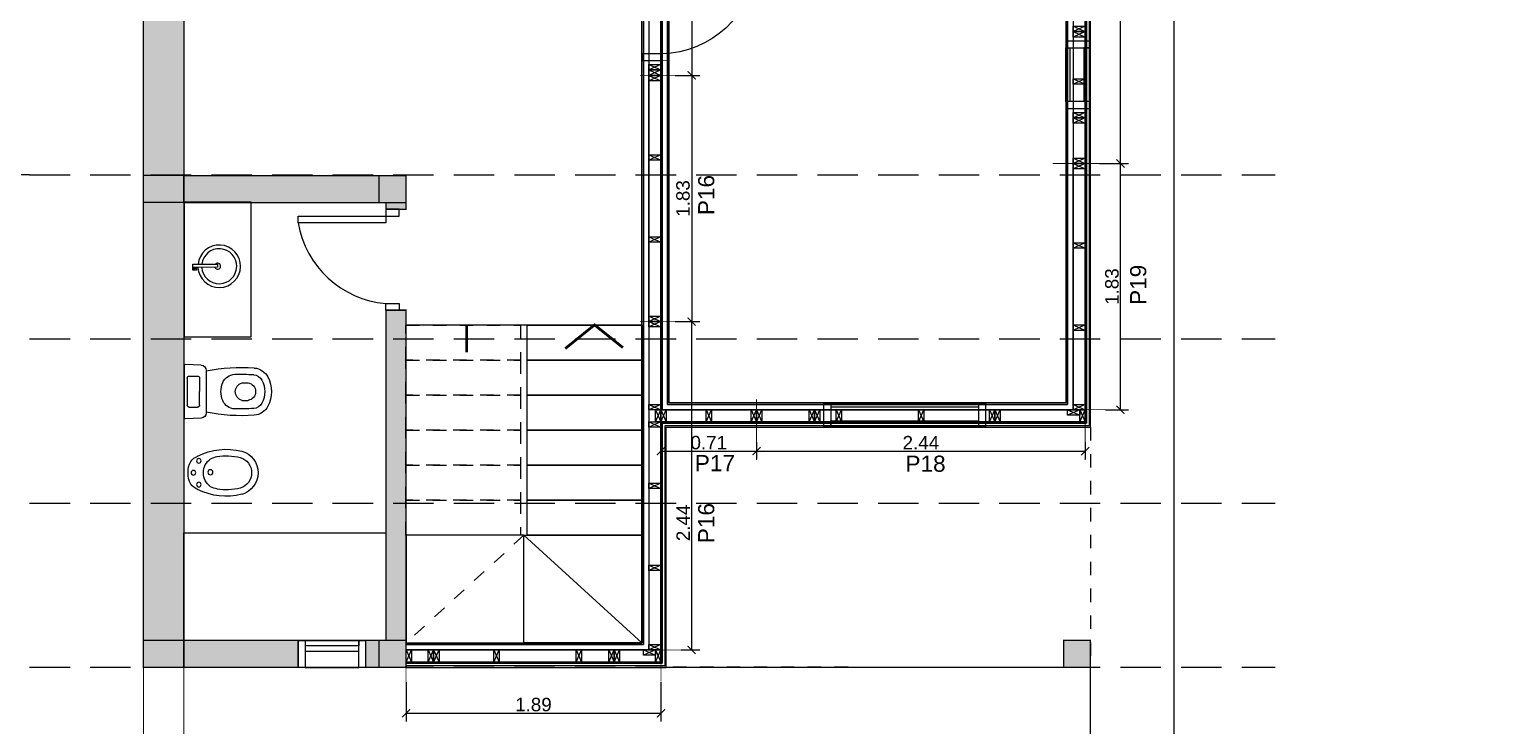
# Model space of a CAD drawing. Header units: millimetres. Extents: x 2924 to 3297, y 1496 to 1704.
# Drawn here: x 3250.46 to 3261.46, y 1558.21 to 1563.38 of the extents above; entities that cross this region are included whole.
import ezdxf

# ---------------------------------------------------------------- set-up
doc = ezdxf.new("R2010")
doc.units = ezdxf.units.MM
doc.header["$PDMODE"] = 35
doc.linetypes.add('CONTINUA', pattern=[200, 100, 100])
doc.linetypes.add('DASHED', pattern=[0.75, 0.5, -0.25])
doc.layers.get('Defpoints').update_dxf_attribs({"color": 230})
for name, color, linetype in [('P0-PROYECCION', 7, 'Continuous'), ('P1- OSB', 7, 'Continuous'), ('P1-CARPINTERIAS', 7, 'Continuous'), ('P1-COLUMNA HºAº', 7, 'Continuous'), ('P1-COTAS', 7, 'Continuous'), ('P1-DURLOK INTERIOR', 7, 'Continuous'), ('P1-ESTRUCTURAS', 7, 'Continuous'), ('P1-LISTON 2CM', 7, 'Continuous'), ('P1-LISTON 4CM', 7, 'Continuous'), ('P1-MAMPOSTERIA LADRILLO', 7, 'Continuous'), ('P1-MUROS', 7, 'Continuous'), ('P1-PANEL', 7, 'Continuous'), ('P1-PROYECCION', 7, 'Continuous'), ('P1-SANITARIOS', 7, 'Continuous'), ('P1-SOLADOS', 7, 'Continuous'), ('P1-SUPERBOARD', 7, 'Continuous'), ('P1-TEXTOS', 7, 'Continuous'), ('PT-MUROS', 7, 'Continuous')]:
    doc.layers.add(name, color=color, linetype=linetype)
doc.styles.add('Arial02.5', font='arial.ttf', dxfattribs={"width": 0.8, "height": 0.025})
doc.styles.add('Arial10', font='arial.ttf', dxfattribs={"height": 0.1})
doc.dimstyles.new('COTA-1-50', dxfattribs={"dimtxt": 0.1, "dimasz": 0.06, "dimexe": 0.06, "dimexo": 0.15, "dimgap": 0.0125, "dimtad": 1, "dimzin": 0, "dimdsep": 46, "dimtxsty": 'Arial10', "dimblk1": 'ARCHTICK', "dimblk2": 'ARCHTICK', "dimsah": 1, "dimcen": 0.09, "dimclrd": 7, "dimclre": 7, "dimclrt": 7, "dimazin": 0, "dimtfac": 1, "dimtofl": 0, "dimtmove": 2, "dimatfit": 3, "dimldrblk": 'ARCHTICK', "dimfxl": 0, "dimtolj": 1, "dimtzin": 0, "dimarcsym": 0})

# ---------------------------------------------------------------- blocks, each defined once
blk = doc.blocks.new('A$C699B31DF')
at = {"color": 0}
for p, q in [((0.485, 0.359), (0.485, 0.045)), ((0.523, 0.399), (0.642, 0.404)), ((0.65, 0.396), (0.65, 0.008)), ((0.22, 0.267), (0.174, 0.267)), ((0.535, 0.303), (0.535, 0.202)), ((0.611, 0.318), (0.55, 0.318)), ((0.627, 0.303), (0.627, 0.101)), ((0.22, 0.137), (0.174, 0.137)), ((0.535, 0.101), (0.535, 0.202)), ((0.523, 0.005), (0.642, 0)), ((0.611, 0.086), (0.55, 0.086))]:
    blk.add_line(p, q, dxfattribs=at)
for centre, radius, start, end in [((0.138, 0.253), 0.125, 94.4928, 152.4143), ((0.228, -0.892), 1.274, 78.3437, 94.4928), ((0.228, -0.892), 1.224, 87.8575, 94.4928), ((0.269, 0.23), 0.101, 22.7679, 87.2928), ((0.525, 0.359), 0.04, 92.6026, 180), ((0.642, 0.396), 0.008, 0, 92.6026), ((0.235, 0.202), 0.235, 152.4143, 207.5857), ((0.235, 0.202), 0.185, 152.4143, 207.5857), ((0.138, 0.253), 0.075, 94.4928, 152.4143), ((0.184, 0.202), 0.0655, 98.137, 261.863), ((0.202, 0.202), 0.0671, 284.9254, 75.0746), ((0.202, 0.202), 0.174, 337.3386, 22.6614), ((0.55, 0.303), 0.0151, 90, 180), ((0.611, 0.303), 0.0151, 0, 90), ((0.138, 0.151), 0.075, 207.5857, 265.5072), ((0.269, 0.174), 0.101, 272.7072, 337.2321), ((0.138, 0.151), 0.125, 207.5857, 265.5072), ((0.228, 1.297), 1.274, 265.5072, 281.6563), ((0.228, 1.297), 1.224, 265.5072, 272.1425), ((0.525, 0.045), 0.04, 180, 267.3974), ((0.55, 0.101), 0.0151, 180, 270), ((0.611, 0.101), 0.0151, 270, 0), ((0.642, 0.008), 0.008, 267.3974, 0)]:
    blk.add_arc(centre, radius, start, end, dxfattribs=at)
blk = doc.blocks.new('A$C9e56f727')
at = {"color": 0}
for p, q in [((0.301, 0.069), (0.312, 0.085)), ((0.324, 0.053), (0.301, 0.069)), ((0.312, 0.085), (0.335, 0.069)), ((0.335, 0.069), (0.324, 0.053))]:
    blk.add_line(p, q, dxfattribs=at)
for points in [[(0.324, 0.053), (0.311, 0.034), (0.16, 0.138), (0.173, 0.157)], [(0.33, 0.062), (0.328, 0.059), (0.314, 0.069), (0.316, 0.072)]]:
    blk.add_lwpolyline(points, close=True, dxfattribs=at)
for centre, radius, start, end in [((0.158, 0.158), 0.158, 328.4255, 319.9745), ((0.158, 0.158), 0.13, 329.0576, 318.8141), ((0.167, 0.151), 0.0224, 348.282, 285.1805)]:
    blk.add_arc(centre, radius, start, end, dxfattribs=at)
blk = doc.blocks.new('A$Cc807aeb1')
at = {"color": 0}
for centre, radius in [((0.086, 0.44), 0.017), ((0.174, 0.48), 0.017), ((0.262, 0.44), 0.017), ((0.171, 0.354), 0.0189)]:
    blk.add_circle(centre, radius, dxfattribs=at)
for centre, radius, start, end in [((0.471, 0.236), 0.471, 153.1577, 194.2009), ((0.168, 0.4), 0.127, 128.1193, 157.7023), ((0.165, 0.372), 0.148, 86.2096, 120.184), ((0.184, 0.372), 0.148, 59.816, 93.7904), ((0.18, 0.4), 0.127, 22.2977, 51.8807), ((-0.122, 0.236), 0.471, 345.7991, 26.8423), ((0.2, 0.279), 0.148, 150.4552, 170.0091), ((0.174, 0.279), 0.127, 90, 144.912), ((0.174, 0.279), 0.127, 35.088, 90), ((0.149, 0.279), 0.148, 9.9909, 29.5448), ((0.471, 0.236), 0.423, 170.5935, 194.2009), ((-0.122, 0.236), 0.423, 345.7991, 9.4065), ((0.173, 0.165), 0.165, 195.7672, 270.493), ((0.173, 0.165), 0.117, 196.4302, 270.493), ((0.176, 0.165), 0.165, 269.507, 344.2328), ((0.176, 0.165), 0.117, 269.507, 343.5698)]:
    blk.add_arc(centre, radius, start, end, dxfattribs=at)
blk = doc.blocks.new('A$C43dd4c95')
at = {"color": 0}
blk.add_lwpolyline([(0.09, 0), (0.09, 2.345), (0, 2.345), (0, 0)], close=True, dxfattribs=at)
for points in [[(0.09, 2.345), (0.09, 2.305), (0, 2.305), (0, 2.345), (0.09, 2.345), (0, 2.305), (0, 2.345), (0.09, 2.305)], [(0.04, 2.215), (0, 2.215), (0, 2.305), (0.04, 2.305), (0.04, 2.215), (0, 2.305), (0.04, 2.305), (0, 2.215)], [(0.09, 2.215), (0.09, 2.175), (0, 2.175), (0, 2.215), (0.09, 2.215), (0, 2.175), (0, 2.215), (0.09, 2.175)], [(0.09, 2.175), (0.09, 2.135), (0, 2.135), (0, 2.175), (0.09, 2.175), (0, 2.135), (0, 2.175), (0.09, 2.135)], [(0.09, 2.135), (0.09, 2.095), (0, 2.095), (0, 2.135), (0.09, 2.135), (0, 2.095), (0, 2.135), (0.09, 2.095)], [(0.09, 1.235), (0.09, 1.195), (0, 1.195), (0, 1.235), (0.09, 1.235), (0, 1.195), (0, 1.235), (0.09, 1.195)], [(0.09, 1.195), (0.09, 1.155), (0, 1.155), (0, 1.195), (0.09, 1.195), (0, 1.155), (0, 1.195), (0.09, 1.155)], [(0.09, 1.065), (0.05, 1.065), (0.05, 1.155), (0.09, 1.155), (0.09, 1.065), (0.05, 1.155), (0.09, 1.155), (0.05, 1.065)], [(0.09, 1.065), (0.09, 1.025), (0, 1.025), (0, 1.065), (0.09, 1.065), (0, 1.025), (0, 1.065), (0.09, 1.025)], [(0.09, 1.02), (0.09, 0.98), (0, 0.98), (0, 1.02), (0.09, 1.02), (0, 0.98), (0, 1.02), (0.09, 0.98)], [(0.09, 0.98), (0.09, 0.94), (0, 0.94), (0, 0.98), (0.09, 0.98), (0, 0.94), (0, 0.98), (0.09, 0.94)], [(0.09, 0.08), (0.09, 0.04), (0, 0.04), (0, 0.08), (0.09, 0.08), (0, 0.04), (0, 0.08), (0.09, 0.04)], [(0.09, 0.04), (0.09, 0), (0, 0), (0, 0.04), (0.09, 0.04), (0, 0), (0, 0.04), (0.09, 0)]]:
    blk.add_lwpolyline(points, dxfattribs=at)
at = {"color": 8}
for points in [[(0.09, 1.85), (0.09, 1.81), (0, 1.81), (0, 1.85), (0.09, 1.85), (0, 1.81), (0, 1.85), (0.09, 1.81)], [(0.09, 0.63), (0.09, 0.59), (0, 0.59), (0, 0.63), (0.09, 0.63), (0, 0.59), (0, 0.63), (0.09, 0.59)]]:
    blk.add_lwpolyline(points, dxfattribs=at)
blk = doc.blocks.new('A$C5d69daeb')
at = {"color": 0}
blk.add_lwpolyline([(0.09, 1.83), (0.09, 0), (0, 0), (0, 1.83)], close=True, dxfattribs=at)
for points in [[(0.09, 1.83), (0.09, 1.79), (0, 1.79), (0, 1.83), (0.09, 1.83), (0, 1.79), (0, 1.83), (0.09, 1.79)], [(0.09, 1.24), (0.09, 1.2), (0, 1.2), (0, 1.24), (0.09, 1.24), (0, 1.2), (0, 1.24), (0.09, 1.2)], [(0.09, 0.63), (0.09, 0.59), (0, 0.59), (0, 0.63), (0.09, 0.63), (0, 0.59), (0, 0.63), (0.09, 0.59)], [(0.09, 0.04), (0.09, 0), (0, 0), (0, 0.04), (0.09, 0.04), (0, 0), (0, 0.04), (0.09, 0)]]:
    blk.add_lwpolyline(points, dxfattribs=at)
blk = doc.blocks.new('A$Cf0297c06')
at = {"color": 0}
for points in [[(0.09, 2.44), (0.09, 2.4), (0, 2.4), (0, 2.44), (0.09, 2.44), (0, 2.4), (0, 2.44), (0.09, 2.4)], [(0.09, 1.825), (0.09, 1.785), (0, 1.785), (0, 1.825), (0.09, 1.825), (0, 1.785), (0, 1.825), (0.09, 1.785)], [(0.05, 1.785), (0.09, 1.785), (0.09, 1.695), (0.05, 1.695), (0.05, 1.785), (0.09, 1.695), (0.05, 1.695), (0.09, 1.785)], [(0.09, 1.695), (0.09, 1.655), (0, 1.655), (0, 1.695), (0.09, 1.695), (0, 1.655), (0, 1.695), (0.09, 1.655)], [(0.09, 1.24), (0.09, 1.2), (0, 1.2), (0, 1.24), (0.09, 1.24), (0, 1.2), (0, 1.24), (0.09, 1.2)], [(0.09, 0.63), (0.09, 0.59), (0, 0.59), (0, 0.63), (0.09, 0.63), (0, 0.59), (0, 0.63), (0.09, 0.59)], [(0.09, 0.04), (0.09, 0), (0, 0), (0, 0.04), (0.09, 0.04), (0, 0), (0, 0.04), (0.09, 0)]]:
    blk.add_lwpolyline(points, dxfattribs=at)
blk.add_lwpolyline([(0.09, 0), (0.09, 2.44), (0, 2.44), (0, 0)], close=True, dxfattribs=at)
blk = doc.blocks.new('A$C3da6a753')
at = {"color": 0}
for points in [[(0, 0.09), (0.04, 0.09), (0.04, 0), (0, 0), (0, 0.09), (0.04, 0), (0, 0), (0.04, 0.09)], [(0.335, 0.09), (0.375, 0.09), (0.375, 0), (0.335, 0), (0.335, 0.09), (0.375, 0), (0.335, 0), (0.375, 0.09)], [(0.67, 0.09), (0.71, 0.09), (0.71, 0), (0.67, 0), (0.67, 0.09), (0.71, 0), (0.67, 0), (0.71, 0.09)]]:
    blk.add_lwpolyline(points, dxfattribs=at)
blk.add_lwpolyline([(0, 0.09), (0.71, 0.09), (0.71, 0), (0, 0)], close=True, dxfattribs=at)
blk = doc.blocks.new('A$C9cc9e96f')
at = {"color": 0}
for points in [[(0, 0.09), (0.04, 0.09), (0.04, 0), (0, 0), (0, 0.09), (0.04, 0), (0, 0), (0.04, 0.09)], [(0.39, 0.09), (0.43, 0.09), (0.43, 0), (0.39, 0), (0.39, 0.09), (0.43, 0), (0.39, 0), (0.43, 0.09)], [(0.43, 0.09), (0.47, 0.09), (0.47, 0), (0.43, 0), (0.43, 0.09), (0.47, 0), (0.43, 0), (0.47, 0.09)], [(1.729, 0.09), (1.769, 0.09), (1.769, 0), (1.729, 0), (1.729, 0.09), (1.769, 0), (1.729, 0), (1.769, 0.09)], [(1.769, 0.09), (1.809, 0.09), (1.809, 0), (1.769, 0), (1.769, 0.09), (1.809, 0), (1.769, 0), (1.809, 0.09)], [(2.4, 0.09), (2.4, 0.05), (2.31, 0.05), (2.31, 0.09), (2.4, 0.09), (2.31, 0.05), (2.31, 0.09), (2.4, 0.05)], [(2.4, 0.09), (2.44, 0.09), (2.44, 0), (2.4, 0), (2.4, 0.09), (2.44, 0), (2.4, 0), (2.44, 0.09)]]:
    blk.add_lwpolyline(points, dxfattribs=at)
blk.add_lwpolyline([(0, 0.09), (2.44, 0.09), (2.44, 0), (0, 0)], close=True, dxfattribs=at)
at = {"color": 8}
for points in [[(0.59, 0.09), (0.63, 0.09), (0.63, 0), (0.59, 0), (0.59, 0.09), (0.63, 0), (0.59, 0), (0.63, 0.09)], [(1.202, 0.09), (1.242, 0.09), (1.242, 0), (1.202, 0), (1.202, 0.09), (1.242, 0), (1.202, 0), (1.242, 0.09)]]:
    blk.add_lwpolyline(points, dxfattribs=at)
blk = doc.blocks.new('A$Ce3189523')
at = {"color": 0}
blk.add_lwpolyline([(0, 0), (0, 1.83), (0.09, 1.83), (0.09, 0)], close=True, dxfattribs=at)
for points in [[(0.09, 1.83), (0.09, 1.79), (0, 1.79), (0, 1.83), (0.09, 1.83), (0, 1.79), (0, 1.83), (0.09, 1.79)], [(0.09, 1.24), (0.09, 1.2), (0, 1.2), (0, 1.24), (0.09, 1.24), (0, 1.2), (0, 1.24), (0.09, 1.2)], [(0.09, 0.63), (0.09, 0.59), (0, 0.59), (0, 0.63), (0.09, 0.63), (0, 0.59), (0, 0.63), (0.09, 0.59)], [(0.09, 0.04), (0.09, 0), (0, 0), (0, 0.04), (0.09, 0.04), (0, 0), (0, 0.04), (0.09, 0)]]:
    blk.add_lwpolyline(points, dxfattribs=at)
blk = doc.blocks.new('A$C49294ef6')
at = {"color": 0}
for points in [[(0.09, 2.44), (0.09, 2.4), (0, 2.4), (0, 2.44), (0.09, 2.44), (0, 2.4), (0, 2.44), (0.09, 2.4)], [(0.09, 1.85), (0.09, 1.81), (0, 1.81), (0, 1.85), (0.09, 1.85), (0, 1.81), (0, 1.85), (0.09, 1.81)], [(0.04, 1.72), (0, 1.72), (0, 1.81), (0.04, 1.81), (0.04, 1.72), (0, 1.81), (0.04, 1.81), (0, 1.72)], [(0.09, 1.72), (0.09, 1.68), (0, 1.68), (0, 1.72), (0.09, 1.72), (0, 1.68), (0, 1.72), (0.09, 1.68)], [(0.09, 1.24), (0.09, 1.2), (0, 1.2), (0, 1.24), (0.09, 1.24), (0, 1.2), (0, 1.24), (0.09, 1.2)], [(0.09, 1.02), (0.09, 0.98), (0, 0.98), (0, 1.02), (0.09, 1.02), (0, 0.98), (0, 1.02), (0.09, 0.98)], [(0.09, 0.98), (0.09, 0.94), (0, 0.94), (0, 0.98), (0.09, 0.98), (0, 0.94), (0, 0.98), (0.09, 0.94)], [(0.09, 0.38), (0.09, 0.34), (0, 0.34), (0, 0.38), (0.09, 0.38), (0, 0.34), (0, 0.38), (0.09, 0.34)], [(0.09, 0.34), (0.09, 0.3), (0, 0.3), (0, 0.34), (0.09, 0.34), (0, 0.3), (0, 0.34), (0.09, 0.3)], [(0.09, 0.04), (0.09, 0), (0, 0), (0, 0.04), (0.09, 0.04), (0, 0), (0, 0.04), (0.09, 0)]]:
    blk.add_lwpolyline(points, dxfattribs=at)
blk.add_lwpolyline([(0, 2.44), (0, 0), (0.09, 0), (0.09, 2.44)], close=True, dxfattribs=at)
at = {"color": 8}
blk.add_lwpolyline([(0.09, 0.63), (0.09, 0.59), (0, 0.59), (0, 0.63), (0.09, 0.63), (0, 0.59), (0, 0.63), (0.09, 0.59)], dxfattribs=at)
blk = doc.blocks.new('A$Cdd1353d3')
at = {"color": 0}
for points in [[(0, 0.09), (0.04, 0.09), (0.04, 0), (0, 0), (0, 0.09), (0.04, 0), (0, 0), (0.04, 0.09)], [(0.165, 0.09), (0.205, 0.09), (0.205, 0), (0.165, 0), (0.165, 0.09), (0.205, 0), (0.165, 0), (0.205, 0.09)], [(0.205, 0.09), (0.245, 0.09), (0.245, 0), (0.205, 0), (0.205, 0.09), (0.245, 0), (0.205, 0), (0.245, 0.09)], [(1.505, 0.09), (1.545, 0.09), (1.545, 0), (1.505, 0), (1.505, 0.09), (1.545, 0), (1.505, 0), (1.545, 0.09)], [(1.545, 0.09), (1.585, 0.09), (1.585, 0), (1.545, 0), (1.545, 0.09), (1.585, 0), (1.545, 0), (1.585, 0.09)], [(1.8525, 0.09), (1.8525, 0.05), (1.7625, 0.05), (1.7625, 0.09), (1.8525, 0.09), (1.7625, 0.05), (1.7625, 0.09), (1.8525, 0.05)], [(1.8525, 0.09), (1.8925, 0.09), (1.8925, 0), (1.8525, 0), (1.8525, 0.09), (1.8925, 0), (1.8525, 0), (1.8925, 0.09)]]:
    blk.add_lwpolyline(points, dxfattribs=at)
blk.add_lwpolyline([(0, 0.09), (1.8925, 0.09), (1.8925, 0), (0, 0)], close=True, dxfattribs=at)
at = {"color": 8}
for points in [[(0.6525, 0.09), (0.6925, 0.09), (0.6925, 0), (0.6525, 0), (0.6525, 0.09), (0.6925, 0), (0.6525, 0), (0.6925, 0.09)], [(1.2625, 0.09), (1.3025, 0.09), (1.3025, 0), (1.2625, 0), (1.2625, 0.09), (1.3025, 0), (1.2625, 0), (1.3025, 0.09)]]:
    blk.add_lwpolyline(points, dxfattribs=at)
blk = doc.blocks.new('_ARCHTICK')
at = {"color": 0, "linetype": 'ByBlock', "const_width": 0.15}
blk.add_lwpolyline([(-0.5, -0.5), (0.5, 0.5)], dxfattribs=at)
blk = doc.blocks.new('*D332')
at = {"layer": 'Defpoints', "color": 0, "transparency": 16777216}
for p in [(3253.256, 1558.678), (3255.149, 1558.678), (3255.149, 1558.297)]:
    blk.add_point(p, dxfattribs=at)
at = {"layer": 'P1-COTAS', "color": 7, "lineweight": -2, "transparency": 16777216}
for p, q in [((3253.256, 1558.528), (3253.256, 1558.237)), ((3255.149, 1558.528), (3255.149, 1558.237)), ((3253.256, 1558.297), (3255.149, 1558.297))]:
    blk.add_line(p, q, dxfattribs=at)
at = {"layer": 'P1-COTAS', "color": 7, "lineweight": -2, "transparency": 16777216, "xscale": 0.06, "yscale": 0.06, "zscale": 0.06, "rotation": 180}
blk.add_blockref('_ARCHTICK', (3253.256, 1558.297), dxfattribs=at)
at = {"layer": 'P1-COTAS', "color": 7, "lineweight": -2, "transparency": 16777216, "xscale": 0.06, "yscale": 0.06, "zscale": 0.06}
blk.add_blockref('_ARCHTICK', (3255.149, 1558.297), dxfattribs=at)
at = {"layer": 'P1-COTAS', "color": 7, "transparency": 16777216, "insert": (3254.202, 1558.361), "char_height": 0.1, "attachment_point": 5, "style": 'Arial10'}
blk.add_mtext('\\A1;1.89', dxfattribs=at)
blk = doc.blocks.new('*D333')
at = {"layer": 'Defpoints', "color": 0, "transparency": 16777216}
for p in [(3255.149, 1561.208), (3255.377, 1561.208), (3255.149, 1558.768)]:
    blk.add_point(p, dxfattribs=at)
at = {"layer": 'P1-COTAS', "color": 7, "lineweight": -2, "transparency": 16777216}
for p, q in [((3255.299, 1561.208), (3255.437, 1561.208)), ((3255.377, 1558.768), (3255.377, 1561.208)), ((3255.299, 1558.768), (3255.437, 1558.768))]:
    blk.add_line(p, q, dxfattribs=at)
at = {"layer": 'P1-COTAS', "color": 7, "lineweight": -2, "transparency": 16777216, "xscale": 0.06, "yscale": 0.06, "zscale": 0.06}
for p, rotation in [((3255.377, 1561.208), 90), ((3255.377, 1558.768), 270)]:
    blk.add_blockref('_ARCHTICK', p, dxfattribs=dict(at, rotation=rotation))
at = {"layer": 'P1-COTAS', "color": 7, "transparency": 16777216, "insert": (3255.314, 1559.712), "char_height": 0.1, "attachment_point": 5, "rotation": 90, "style": 'Arial10'}
blk.add_mtext('\\A1;2.44', dxfattribs=at)
blk = doc.blocks.new('*D334')
at = {"layer": 'Defpoints', "color": 0, "transparency": 16777216}
for p in [(3255.149, 1560.463), (3255.859, 1560.463), (3255.859, 1560.245)]:
    blk.add_point(p, dxfattribs=at)
at = {"layer": 'P1-COTAS', "color": 7, "lineweight": -2, "transparency": 16777216}
for p, q in [((3255.149, 1560.313), (3255.149, 1560.185)), ((3255.149, 1560.245), (3255.859, 1560.245)), ((3255.859, 1560.313), (3255.859, 1560.185))]:
    blk.add_line(p, q, dxfattribs=at)
at = {"layer": 'P1-COTAS', "color": 7, "lineweight": -2, "transparency": 16777216, "xscale": 0.06, "yscale": 0.06, "zscale": 0.06, "rotation": 180}
blk.add_blockref('_ARCHTICK', (3255.149, 1560.245), dxfattribs=at)
at = {"layer": 'P1-COTAS', "color": 7, "lineweight": -2, "transparency": 16777216, "xscale": 0.06, "yscale": 0.06, "zscale": 0.06}
blk.add_blockref('_ARCHTICK', (3255.859, 1560.245), dxfattribs=at)
at = {"layer": 'P1-COTAS', "color": 7, "transparency": 16777216, "insert": (3255.504, 1560.308), "char_height": 0.1, "attachment_point": 5, "style": 'Arial10'}
blk.add_mtext('\\A1;0.71', dxfattribs=at)
blk = doc.blocks.new('*D335')
at = {"layer": 'Defpoints', "color": 0, "transparency": 16777216}
for p in [(3255.859, 1560.463), (3258.299, 1560.463), (3258.299, 1560.245)]:
    blk.add_point(p, dxfattribs=at)
at = {"layer": 'P1-COTAS', "color": 7, "lineweight": -2, "transparency": 16777216}
for p, q in [((3255.859, 1560.313), (3255.859, 1560.185)), ((3255.859, 1560.245), (3258.299, 1560.245)), ((3258.299, 1560.313), (3258.299, 1560.185))]:
    blk.add_line(p, q, dxfattribs=at)
at = {"layer": 'P1-COTAS', "color": 7, "lineweight": -2, "transparency": 16777216, "xscale": 0.06, "yscale": 0.06, "zscale": 0.06, "rotation": 180}
blk.add_blockref('_ARCHTICK', (3255.859, 1560.245), dxfattribs=at)
at = {"layer": 'P1-COTAS', "color": 7, "lineweight": -2, "transparency": 16777216, "xscale": 0.06, "yscale": 0.06, "zscale": 0.06}
blk.add_blockref('_ARCHTICK', (3258.299, 1560.245), dxfattribs=at)
at = {"layer": 'P1-COTAS', "color": 7, "transparency": 16777216, "insert": (3257.079, 1560.308), "char_height": 0.1, "attachment_point": 5, "style": 'Arial10'}
blk.add_mtext('\\A1;2.44', dxfattribs=at)
blk = doc.blocks.new('*D336')
at = {"layer": 'Defpoints', "color": 0, "transparency": 16777216}
for p in [(3258.254, 1562.383), (3258.561, 1562.383), (3258.299, 1560.553)]:
    blk.add_point(p, dxfattribs=at)
at = {"layer": 'P1-COTAS', "color": 7, "lineweight": -2, "transparency": 16777216}
for p, q in [((3258.404, 1562.383), (3258.621, 1562.383)), ((3258.561, 1560.553), (3258.561, 1562.383)), ((3258.449, 1560.553), (3258.621, 1560.553))]:
    blk.add_line(p, q, dxfattribs=at)
at = {"layer": 'P1-COTAS', "color": 7, "lineweight": -2, "transparency": 16777216, "xscale": 0.06, "yscale": 0.06, "zscale": 0.06}
for p, rotation in [((3258.561, 1562.383), 90), ((3258.561, 1560.553), 270)]:
    blk.add_blockref('_ARCHTICK', p, dxfattribs=dict(at, rotation=rotation))
at = {"layer": 'P1-COTAS', "color": 7, "transparency": 16777216, "insert": (3258.498, 1561.468), "char_height": 0.1, "attachment_point": 5, "rotation": 90, "style": 'Arial10'}
blk.add_mtext('\\A1;1.83', dxfattribs=at)
blk = doc.blocks.new('*D337')
at = {"layer": 'Defpoints', "color": 0, "transparency": 16777216}
for p in [(3258.254, 1564.823), (3258.561, 1564.823), (3258.254, 1562.383)]:
    blk.add_point(p, dxfattribs=at)
at = {"layer": 'P1-COTAS', "color": 7, "lineweight": -2, "transparency": 16777216}
for p, q in [((3258.404, 1564.823), (3258.621, 1564.823)), ((3258.561, 1562.383), (3258.561, 1564.823)), ((3258.404, 1562.383), (3258.621, 1562.383))]:
    blk.add_line(p, q, dxfattribs=at)
at = {"layer": 'P1-COTAS', "color": 7, "lineweight": -2, "transparency": 16777216, "xscale": 0.06, "yscale": 0.06, "zscale": 0.06}
for p, rotation in [((3258.561, 1564.823), 90), ((3258.561, 1562.383), 270)]:
    blk.add_blockref('_ARCHTICK', p, dxfattribs=dict(at, rotation=rotation))
at = {"layer": 'P1-COTAS', "color": 7, "transparency": 16777216, "insert": (3258.499, 1563.603), "char_height": 0.1, "attachment_point": 5, "rotation": 90, "style": 'Arial10'}
blk.add_mtext('\\A1;2.44', dxfattribs=at)
blk = doc.blocks.new('*D346')
at = {"layer": 'Defpoints', "color": 0, "transparency": 16777216}
for p in [(3255.104, 1565.383), (3255.104, 1563.038), (3255.377, 1563.038)]:
    blk.add_point(p, dxfattribs=at)
at = {"layer": 'P1-COTAS', "color": 7, "lineweight": -2, "transparency": 16777216}
for p, q in [((3255.254, 1565.383), (3255.437, 1565.383)), ((3255.377, 1565.383), (3255.377, 1563.038)), ((3255.254, 1563.038), (3255.437, 1563.038))]:
    blk.add_line(p, q, dxfattribs=at)
at = {"layer": 'P1-COTAS', "color": 7, "lineweight": -2, "transparency": 16777216, "xscale": 0.06, "yscale": 0.06, "zscale": 0.06}
for p, rotation in [((3255.377, 1565.383), 90), ((3255.377, 1563.038), 270)]:
    blk.add_blockref('_ARCHTICK', p, dxfattribs=dict(at, rotation=rotation))
at = {"layer": 'P1-COTAS', "color": 7, "transparency": 16777216, "insert": (3255.313, 1564.644), "char_height": 0.1, "attachment_point": 5, "rotation": 90, "style": 'Arial10'}
blk.add_mtext('\\A1;2.34', dxfattribs=at)
blk = doc.blocks.new('*D347')
at = {"layer": 'Defpoints', "color": 0, "transparency": 16777216}
for p in [(3255.104, 1563.038), (3255.104, 1561.208), (3255.377, 1561.208)]:
    blk.add_point(p, dxfattribs=at)
at = {"layer": 'P1-COTAS', "color": 7, "lineweight": -2, "transparency": 16777216}
for p, q in [((3255.254, 1563.038), (3255.437, 1563.038)), ((3255.377, 1563.038), (3255.377, 1561.208)), ((3255.254, 1561.208), (3255.437, 1561.208))]:
    blk.add_line(p, q, dxfattribs=at)
at = {"layer": 'P1-COTAS', "color": 7, "lineweight": -2, "transparency": 16777216, "xscale": 0.06, "yscale": 0.06, "zscale": 0.06}
for p, rotation in [((3255.377, 1563.038), 90), ((3255.377, 1561.208), 270)]:
    blk.add_blockref('_ARCHTICK', p, dxfattribs=dict(at, rotation=rotation))
at = {"layer": 'P1-COTAS', "color": 7, "transparency": 16777216, "insert": (3255.313, 1562.123), "char_height": 0.1, "attachment_point": 5, "rotation": 90, "style": 'Arial10'}
blk.add_mtext('\\A1;1.83', dxfattribs=at)

msp = doc.modelspace()

# ---------------------------------------------------------------- hatches: boundary and pattern name
at = {"layer": 'P1-COLUMNA HºAº'}
h = msp.add_hatch(color=8, dxfattribs=at)
h.dxf.hatch_style = 1
h.paths.add_polyline_path([(3251.6061, 1562.2948), (3251.6061, 1562.0948), (3251.3061, 1562.0948), (3251.3061, 1562.2948)])
h = msp.add_hatch(color=8, dxfattribs=at)
h.dxf.hatch_style = 1
h.paths.add_polyline_path([(3253.0561, 1562.2928), (3253.2561, 1562.2928), (3253.2561, 1562.0928), (3253.0561, 1562.0928)])
h = msp.add_hatch(color=8, dxfattribs=at)
h.dxf.hatch_style = 1
h.paths.add_polyline_path([(3251.6061, 1558.8383), (3251.6061, 1558.6383), (3251.3061, 1558.6383), (3251.3061, 1558.8383)])
h = msp.add_hatch(color=8, dxfattribs=at)
h.dxf.hatch_style = 1
h.paths.add_polyline_path([(3253.0562, 1558.6383), (3253.2562, 1558.6383), (3253.2562, 1558.8383), (3253.0561, 1558.8383)])
h = msp.add_hatch(color=8, dxfattribs=at)
h.dxf.hatch_style = 1
h.paths.add_polyline_path([(3258.138, 1558.8383), (3258.338, 1558.8383), (3258.338, 1558.6383), (3258.138, 1558.6383)])
at = {"layer": 'P1-MAMPOSTERIA LADRILLO', "true_color": 0xcc2427}
h = msp.add_hatch(color=242, dxfattribs=at)
h.dxf.hatch_style = 1
h.paths.add_polyline_path([(3251.3062, 1558.6383), (3251.3061, 1568.4814), (3251.6062, 1568.4813), (3251.6062, 1558.6383)])
h = msp.add_hatch(color=242, dxfattribs=at)
h.dxf.hatch_style = 1
h.paths.add_polyline_path([(3251.6069, 1562.0928), (3253.0561, 1562.0928), (3253.0561, 1562.2928), (3251.6069, 1562.2928)])
h = msp.add_hatch(color=242, dxfattribs=at)
h.dxf.hatch_style = 1
h.paths.add_polyline_path([(3253.1061, 1562.0428), (3253.2561, 1562.0428), (3253.2561, 1562.0928), (3253.1061, 1562.0928)])
h = msp.add_hatch(color=242, dxfattribs=at)
h.dxf.hatch_style = 1
h.paths.add_polyline_path([(3253.2562, 1558.6383), (3252.9561, 1558.6383), (3252.9561, 1558.8383), (3253.1062, 1558.8383), (3253.1061, 1561.2928), (3253.2562, 1561.2928)])
h = msp.add_hatch(color=242, dxfattribs=at)
h.dxf.hatch_style = 1
h.paths.add_polyline_path([(3251.6062, 1558.6384), (3252.4561, 1558.6384), (3252.4561, 1558.8384), (3251.6061, 1558.8384)])

# ---------------------------------------------------------------- linework, layer by layer
at = {"layer": 'P0-PROYECCION', "linetype": 'CONTINUA', "ltscale": 0.3, "const_width": 0.01}
msp.add_lwpolyline([(3255.1882, 1558.6383), (3258.3379, 1558.6384), (3258.3379, 1552.6383), (3258.3379, 1552.6383), (3251.6057, 1552.6383)], dxfattribs=at)
at = {"layer": 'P1- OSB'}
for points in [[(3253.2562, 1558.6683), (3253.2562, 1558.6778), (3255.1487, 1558.6778), (3255.1487, 1560.4628), (3258.2987, 1560.4628), (3258.2986, 1568.4378), (3251.6061, 1568.4378), (3251.6062, 1568.4473), (3258.3082, 1568.4473), (3258.3082, 1560.4533), (3255.1582, 1560.4533), (3255.1582, 1558.6683)], [(3255.1582, 1560.5528), (3255.1487, 1560.5528), (3255.1487, 1564.1028), (3258.2087, 1564.1028), (3258.2087, 1564.0933), (3255.1582, 1564.0933)]]:
    msp.add_lwpolyline(points, close=True, dxfattribs=at)
at = {"layer": 'P1-CARPINTERIAS', "color": 8, "linetype": 'CONTINUA'}
for points in [[(3255.8565, 1563.848), (3255.8565, 1563.8978), (3255.0065, 1563.8978), (3255.0065, 1563.9478), (3255.1565, 1563.9478), (3255.1565, 1563.8478), (3255.8565, 1563.848, -0.3805687), (3255.1565, 1563.1978), (3255.0065, 1563.1978), (3255.0065, 1563.1478), (3255.1565, 1563.1478), (3255.1565, 1563.1978)], [(3252.4561, 1561.9424), (3252.4561, 1561.9922), (3253.2061, 1561.9922), (3253.2061, 1562.0422), (3253.1061, 1562.0422), (3253.1061, 1561.9422), (3252.4561, 1561.9424, 0.3456514), (3253.1061, 1561.3428), (3253.2061, 1561.3428), (3253.2061, 1561.2928), (3253.1061, 1561.2928), (3253.1061, 1561.3428)]]:
    msp.add_lwpolyline(points, format="xyb", dxfattribs=at)
at = {"layer": 'P1-CARPINTERIAS', "linetype": 'CONTINUA'}
for points in [[(3258.3381, 1562.7924), (3258.3381, 1563.2924), (3258.1562, 1563.2924), (3258.1561, 1562.7924), (3258.3381, 1562.7924), (3258.3381, 1562.8424), (3258.1562, 1562.8424), (3258.1562, 1563.2424), (3258.3381, 1563.2424), (3258.2881, 1563.2424), (3258.2881, 1562.8424), (3258.1881, 1562.8424), (3258.1881, 1563.2424)], [(3257.5593, 1560.4233), (3256.3587, 1560.4233), (3256.3587, 1560.6053), (3257.5587, 1560.6053), (3257.5593, 1560.4233), (3257.5087, 1560.4233), (3257.5087, 1560.6053), (3256.4093, 1560.6053), (3256.4093, 1560.4233), (3256.4093, 1560.4713), (3257.5087, 1560.4713), (3257.5087, 1560.5713), (3256.4093, 1560.5713)]]:
    msp.add_lwpolyline(points, dxfattribs=at)
at = {"layer": 'P1-CARPINTERIAS', "color": 0, "linetype": 'CONTINUA'}
msp.add_lwpolyline([(3252.4562, 1558.8383), (3252.9562, 1558.8383), (3252.9562, 1558.6383), (3252.4562, 1558.6383), (3252.4562, 1558.8383), (3252.5062, 1558.8383), (3252.5062, 1558.6383), (3252.9062, 1558.6383), (3252.9062, 1558.8383), (3252.9062, 1558.7983), (3252.5062, 1558.7983), (3252.5062, 1558.7583), (3252.9062, 1558.7583)], dxfattribs=at)
at = {"layer": 'P1-COLUMNA HºAº', "const_width": 0.01}
for points in [[(3251.6061, 1562.2948), (3251.6061, 1562.0948), (3251.3061, 1562.0948), (3251.3061, 1562.2948)], [(3253.0561, 1562.2928), (3253.2561, 1562.2928), (3253.2561, 1562.0928), (3253.0561, 1562.0928)], [(3251.6061, 1558.8383), (3251.6061, 1558.6383), (3251.3061, 1558.6383), (3251.3061, 1558.8383)], [(3253.0562, 1558.6383), (3253.2562, 1558.6383), (3253.2562, 1558.8383), (3253.0561, 1558.8383)], [(3258.138, 1558.8383), (3258.338, 1558.8383), (3258.338, 1558.6383), (3258.138, 1558.6383)]]:
    msp.add_lwpolyline(points, close=True, dxfattribs=at)
at = {"layer": 'P1-DURLOK INTERIOR'}
for points in [[(3253.2562, 1558.8078), (3253.2562, 1558.8203), (3255.0062, 1558.8204), (3255.0062, 1565.2403), (3253.881, 1565.2403), (3253.881, 1564.0503), (3251.6061, 1564.0503), (3251.6061, 1564.0628), (3253.8685, 1564.0628), (3253.8685, 1565.2528), (3255.0187, 1565.2528), (3255.0187, 1558.8078)], [(3258.1687, 1564.0933), (3258.1687, 1560.5928), (3255.1982, 1560.5928), (3255.1982, 1564.0933)], [(3258.1562, 1564.0808), (3258.1562, 1560.6053), (3255.2107, 1560.6053), (3255.2107, 1564.0808)]]:
    msp.add_lwpolyline(points, close=True, dxfattribs=at)
at = {"layer": 'P1-ESTRUCTURAS', "color": 8, "linetype": 'DASHED', "ltscale": 0.6}
for points in [[(3250.461, 1562.2988), (3259.7088, 1562.2988)], [(3250.461, 1561.0788), (3259.7088, 1561.0788)], [(3250.461, 1559.8588), (3259.7088, 1559.8588)], [(3250.461, 1558.6384), (3259.7088, 1558.6384)]]:
    msp.add_lwpolyline(points, dxfattribs=at)
at = {"layer": 'P1-LISTON 2CM'}
msp.add_lwpolyline([(3253.2562, 1558.6483), (3253.2562, 1558.6683), (3255.1582, 1558.6683), (3255.1582, 1560.4533), (3258.3082, 1560.4533), (3258.3082, 1568.4473), (3251.6061, 1568.4473), (3251.6062, 1568.4673), (3258.3282, 1568.4673), (3258.3282, 1560.4333), (3255.1782, 1560.4333), (3255.1782, 1558.6483)], close=True, dxfattribs=at)
at = {"layer": 'P1-LISTON 4CM'}
for points in [[(3253.2562, 1558.7678), (3253.2562, 1558.8078), (3255.0187, 1558.8078), (3255.0187, 1565.2528), (3255.0587, 1565.2528), (3255.0587, 1558.7678)], [(3255.1582, 1560.5528), (3255.1582, 1564.0933), (3255.1982, 1564.0933), (3255.1982, 1560.5928), (3258.1687, 1560.5928), (3258.1687, 1564.0933), (3258.2087, 1564.0933), (3258.2087, 1560.5528)]]:
    msp.add_lwpolyline(points, close=True, dxfattribs=at)
at = {"layer": 'P1-MAMPOSTERIA LADRILLO'}
for points, const_width in [([(3251.3062, 1558.6383), (3251.3061, 1568.4814), (3251.6062, 1568.4813), (3251.6062, 1558.6383)], 0.01), ([(3253.1061, 1562.0428), (3253.2561, 1562.0428), (3253.2561, 1562.0928), (3253.1061, 1562.0928)], 0.01), ([(3253.2562, 1558.6383), (3252.9561, 1558.6383), (3252.9561, 1558.8383), (3253.1062, 1558.8383), (3253.1061, 1561.2928), (3253.2562, 1561.2928)], 0.01), ([(3251.6057, 1558.6383), (3251.3061, 1558.6383), (3251.3061, 1552.6383), (3251.6057, 1552.6383)], 0.008)]:
    msp.add_lwpolyline(points, close=True, dxfattribs=dict(at, const_width=const_width))
at = {"layer": 'P1-MAMPOSTERIA LADRILLO', "color": 5, "const_width": 0.006}
for points in [[(3254.9937, 1563.0379), (3255.36, 1563.0379)], [(3258.0584, 1562.3828), (3258.555, 1562.3828)], [(3254.9937, 1561.2079), (3255.36, 1561.2079)], [(3255.1487, 1560.1794), (3255.1487, 1560.6291)], [(3255.8587, 1560.1794), (3255.8587, 1560.6291)], [(3258.1589, 1560.5528), (3258.555, 1560.5528)], [(3258.2987, 1560.1794), (3258.2987, 1560.6291)], [(3253.2562, 1558.5157), (3253.2562, 1558.8441)], [(3255.1487, 1558.531), (3255.1487, 1558.8441)], [(3255.008, 1558.7678), (3255.3368, 1558.7678)]]:
    msp.add_lwpolyline(points, dxfattribs=at)
at = {"layer": 'P1-MAMPOSTERIA LADRILLO', "const_width": 0.01}
for points in [[(3251.6069, 1562.0928), (3253.0561, 1562.0928), (3253.0561, 1562.2928), (3251.6069, 1562.2928), (3251.6069, 1562.0928)], [(3251.6062, 1558.6384), (3252.4561, 1558.6384), (3252.4561, 1558.8384), (3251.6061, 1558.8384), (3251.6062, 1558.6384)]]:
    msp.add_lwpolyline(points, dxfattribs=at)
at = {"layer": 'P1-MUROS', "const_width": 0.005}
for points in [[(3258.3381, 1564.9328), (3258.3382, 1563.2924), (3258.1562, 1563.2924), (3258.1561, 1564.9328)], [(3256.3587, 1560.6078), (3256.3587, 1560.4233), (3255.1882, 1560.4233), (3255.1882, 1558.6383), (3253.2562, 1558.6383), (3253.2562, 1558.8203), (3255.0062, 1558.8203), (3255.0065, 1563.1478), (3255.2107, 1563.1478), (3255.2107, 1560.6053)], [(3258.3381, 1562.7924), (3258.1561, 1562.7924), (3258.1561, 1560.6053), (3257.5587, 1560.6053), (3257.5587, 1560.4233), (3258.3381, 1560.4233)]]:
    msp.add_lwpolyline(points, close=True, dxfattribs=at)
at = {"layer": 'P1-MUROS', "linetype": 'DASHED', "ltscale": 0.2}
for points in [[(3253.2553, 1560.9203), (3253.2553, 1561.1803), (3254.1062, 1561.1803), (3254.1062, 1560.9203)], [(3253.2553, 1560.6603), (3253.2553, 1560.9203), (3254.1062, 1560.9203), (3254.1062, 1560.6603)], [(3253.2553, 1560.4003), (3253.2553, 1560.6603), (3254.1062, 1560.6603), (3254.1062, 1560.4003)], [(3253.2553, 1560.1403), (3253.2553, 1560.4003), (3254.1062, 1560.4003), (3254.1062, 1560.1403)], [(3253.2553, 1559.8803), (3253.2553, 1560.1403), (3254.1062, 1560.1403), (3254.1062, 1559.8803)], [(3253.2553, 1559.6203), (3253.2553, 1559.8803), (3254.1062, 1559.8803), (3254.1062, 1559.6203)]]:
    msp.add_lwpolyline(points, close=True, dxfattribs=at)
at = {"layer": 'P1-MUROS'}
msp.add_lwpolyline([(3255.0062, 1561.1803), (3253.2553, 1561.1803)], dxfattribs=at)
msp.add_lwpolyline([(3253.7059, 1561.1823, 0.02, 0.02, 0), (3253.7059, 1560.9801, 0, 0, 0), (3253.7059, 1559.1653, 0, 0, 0), (3254.6586, 1559.1653, 0, 0, 0), (3254.6557, 1561.1833, 0.02, 0.02, 0), (3254.8664, 1561.0144, 0.02, 0.02, 0), (3254.6557, 1561.1833, 0.02, 0.02, 0), (3254.4383, 1561.0074, 0.02, 0.02, 0)], format="xyseb", dxfattribs=at)
at = {"layer": 'P1-MUROS', "linetype": 'Continuous', "ltscale": 0.1}
for points in [[(3255.0062, 1561.1803), (3255.0062, 1560.9203), (3254.1562, 1560.9203), (3254.1562, 1561.1803)], [(3255.0062, 1560.9203), (3255.0062, 1560.6603), (3254.1562, 1560.6603), (3254.1562, 1560.9203)], [(3255.0062, 1560.6603), (3255.0062, 1560.4003), (3254.1562, 1560.4003), (3254.1562, 1560.6603)], [(3255.0062, 1560.4003), (3255.0062, 1560.1403), (3254.1562, 1560.1403), (3254.1562, 1560.4003)], [(3255.0062, 1560.1403), (3255.0062, 1559.8803), (3254.1562, 1559.8803), (3254.1562, 1560.1403)], [(3255.0062, 1559.8803), (3255.0062, 1559.6203), (3254.1562, 1559.6203), (3254.1562, 1559.8803)], [(3253.2562, 1559.6204), (3253.2562, 1558.8203), (3254.1312, 1558.8203), (3254.1312, 1559.6203)], [(3255.0062, 1559.6204), (3255.0062, 1558.8203), (3254.1312, 1558.8203), (3254.1312, 1559.6203)]]:
    msp.add_lwpolyline(points, close=True, dxfattribs=at)
at = {"layer": 'P1-MUROS', "color": 8}
msp.add_lwpolyline([(3251.6061, 1558.8384), (3251.6061, 1559.6384), (3253.1062, 1559.6383), (3253.1062, 1558.8383)], close=True, dxfattribs=at)
at = {"layer": 'P1-MUROS', "linetype": 'DASHED', "ltscale": 0.2}
msp.add_lwpolyline([(3254.1312, 1559.6203), (3253.2564, 1558.8203)], dxfattribs=at)
at = {"layer": 'P1-MUROS', "linetype": 'Continuous', "ltscale": 0.1}
msp.add_lwpolyline([(3254.1312, 1559.6203), (3255.0062, 1558.8204)], dxfattribs=at)
at = {"layer": 'P1-PANEL', "color": 6, "const_width": 0.001}
for points in [[(3251.6062, 1568.4378), (3251.6062, 1568.3478), (3255.0587, 1568.3478), (3255.0587, 1565.3428), (3253.7785, 1565.3428), (3253.7785, 1564.1928), (3251.6061, 1564.1928), (3251.6061, 1564.1028), (3253.8685, 1564.1028), (3253.8685, 1565.2528), (3255.0587, 1565.2528), (3255.0586, 1558.7678), (3253.2562, 1558.7678), (3253.2562, 1558.6778), (3255.1487, 1558.6778), (3255.1487, 1560.4628), (3258.2987, 1560.4628), (3258.2987, 1568.4378), (3251.6061, 1568.4378)], [(3258.2087, 1564.1028), (3255.1487, 1564.1028), (3255.1487, 1560.5528), (3258.2087, 1560.5528)]]:
    msp.add_lwpolyline(points, close=True, dxfattribs=at)
at = {"layer": 'P1-PROYECCION', "linetype": 'DASHED', "ltscale": 0.2}
msp.add_lwpolyline([(3258.3381, 1560.4233), (3258.338, 1558.6383), (3255.1882, 1558.6384)], dxfattribs=at)
at = {"layer": 'P1-SANITARIOS', "color": 8}
msp.add_lwpolyline([(3252.1068, 1562.095), (3251.6077, 1562.095), (3251.6078, 1561.0949), (3252.1069, 1561.0949)], close=True, dxfattribs=at)
at = {"layer": 'P1-SOLADOS'}
msp.add_lwpolyline([(3251.4562, 1571.1498), (3251.4561, 1571.3273), (3258.957, 1571.3273), (3258.957, 1554.2883), (3261.4561, 1554.2883)], dxfattribs=at)
at = {"layer": 'P1-SUPERBOARD'}
msp.add_lwpolyline([(3253.2562, 1558.6483), (3253.2562, 1558.6383), (3255.1882, 1558.6383), (3255.1882, 1560.4233), (3258.3381, 1560.4233), (3258.3381, 1568.4773), (3251.6061, 1568.4773), (3251.6062, 1568.4673), (3258.3282, 1568.4673), (3258.3282, 1560.4333), (3255.1782, 1560.4333), (3255.1782, 1558.6483)], close=True, dxfattribs=at)
at = {"layer": 'PT-MUROS', "color": 1}
msp.add_ray((3250.461, 1562.2988), (-1, 0), dxfattribs=at)

# ---------------------------------------------------------------- block references
at = {"layer": 'P1-PANEL', "color": 244, "true_color": 0x991b1e}
for name, p in [('A$C43dd4c95', (3255.0587, 1563.0379)), ('A$Ce3189523', (3258.2087, 1560.5528)), ('A$Cf0297c06', (3255.0587, 1558.7679)), ('A$C3da6a753', (3255.1487, 1560.4628))]:
    msp.add_blockref(name, p, dxfattribs=at)
at = {"layer": 'P1-PANEL', "color": 6}
for name, p in [('A$C49294ef6', (3258.2087, 1562.3828)), ('A$C5d69daeb', (3255.0587, 1561.2079)), ('A$C9cc9e96f', (3255.8587, 1560.4629)), ('A$Cdd1353d3', (3253.2562, 1558.6778))]:
    msp.add_blockref(name, p, dxfattribs=at)
at = {"layer": 'P1-SANITARIOS', "color": 8, "rotation": 214.8792947054398}
msp.add_blockref('A$C9e56f727', (3251.9081, 1561.8392), dxfattribs=at)
at = {"layer": 'P1-SANITARIOS', "color": 8, "xscale": -1}
msp.add_blockref('A$C699B31DF', (3252.2574, 1560.4853), dxfattribs=at)
at = {"layer": 'P1-SANITARIOS', "color": 8, "xscale": -1, "rotation": 90}
msp.add_blockref('A$Cc807aeb1', (3252.1573, 1560.2587), dxfattribs=at)

# ---------------------------------------------------------------- texts
at = {"layer": 'P1-TEXTOS', "style": 'Arial02.5'}
for s, p in [('P16', (3255.5448, 1561.9994)), ('P19', (3258.7524, 1561.3318)), ('P16', (3255.5448, 1559.5609))]:
    msp.add_text(s, height=0.12, rotation=90, dxfattribs=at).set_placement(p)
for s, p in [('P17', (3255.4007, 1560.0962)), ('P18', (3256.9644, 1560.0919))]:
    msp.add_text(s, height=0.12, dxfattribs=at).set_placement(p)

# ---------------------------------------------------------------- dimensions: what is measured, and where the dimension line sits
at = {"layer": 'P1-COTAS'}
for base, p1, p2, picture, middle in [((3255.3767, 1563.0379), (3255.1037, 1565.3828), (3255.1037, 1563.0379), '*D346', (3255.3131, 1564.6439)), ((3255.3767, 1561.2079), (3255.1487, 1558.7678), (3255.1487, 1561.2079), '*D333', (3255.314, 1559.7118))]:
    dim = msp.add_linear_dim(base=base, p1=p1, p2=p2, angle=90, dimstyle='COTA-1-50', dxfattribs=at)
    dim.commit()
    dim.dimension.update_dxf_attribs({"geometry": picture, "text_midpoint": middle, "dimtype": 160})
for base, p1, p2, picture, middle in [((3258.5614, 1564.8228), (3258.2537, 1562.3828), (3258.2537, 1564.8228), '*D337', (3258.4987, 1563.6028)), ((3255.3767, 1561.2079), (3255.1037, 1563.0379), (3255.1037, 1561.2079), '*D347', (3255.3131, 1562.1229)), ((3258.5614, 1562.3828), (3258.2986, 1560.5529), (3258.2537, 1562.3828), '*D336', (3258.4979, 1561.4678))]:
    dim = msp.add_linear_dim(base=base, p1=p1, p2=p2, angle=90, dimstyle='COTA-1-50', dxfattribs=at)
    dim.commit()
    dim.dimension.update_dxf_attribs({"geometry": picture, "text_midpoint": middle})
for base, p1, p2, picture, middle in [((3255.8587, 1560.2449), (3255.1487, 1560.4629), (3255.8587, 1560.4628), '*D334', (3255.5037, 1560.3084)), ((3258.2987, 1560.2449), (3255.8587, 1560.4628), (3258.2987, 1560.4628), '*D335', (3257.0787, 1560.3076)), ((3255.1487, 1558.2975), (3253.2562, 1558.6778), (3255.1487, 1558.6778), '*D332', (3254.2024, 1558.361))]:
    dim = msp.add_linear_dim(base=base, p1=p1, p2=p2, dimstyle='COTA-1-50', dxfattribs=at)
    dim.commit()
    dim.dimension.update_dxf_attribs({"geometry": picture, "text_midpoint": middle})

doc.saveas('drawing.dxf')
